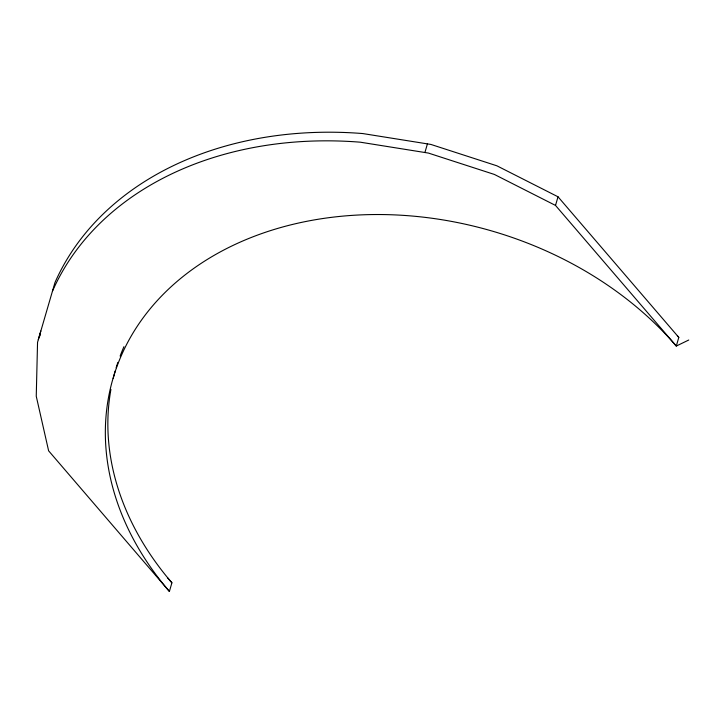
<?xml version="1.0" encoding="UTF-8"?>
<svg xmlns="http://www.w3.org/2000/svg" width="725" height="725" viewBox="0 0 725 725"><rect width="100%" height="100%" fill="white"/><g stroke="black" fill="none" stroke-linecap="round" stroke-linejoin="round"><path stroke-width="1.09" d="M40.002 335.92L40.056 333.672M38.316 339.672L40.818 331.035M169.396 591.437A322.707 247.569 16.2 0 1 231.61 246.092A322.707 247.569 16.2 0 1 676.289 346.052L678.799 337.415L558.023 196.792L496.888 165.808L430.931 144.447L362.808 133.563A345.272 264.879 16.2 0 0 54.955 282.596L37.546 342.309L36.25 396.231L48.62 450.823L169.396 591.437L171.907 582.809A322.707 247.569 16.2 0 1 110.916 389.434M424.913 152.522L427.415 143.885M688.75 340.016L676.289 346.052L555.513 205.429L558.023 196.792M555.513 205.429L494.377 174.444L428.421 153.075L360.298 142.191A345.272 264.879 16.2 0 0 52.445 291.223M167.484 577.662L171.907 582.809M113.2 378.55A322.707 247.569 16.2 0 1 115.193 370.983M116.145 367.756A322.707 247.569 16.2 0 1 117.858 362.409M120.133 356.057A322.707 247.569 16.2 0 1 123.948 346.677M677.377 335.766A322.707 247.569 16.2 0 1 678.799 337.415"/></g></svg>
